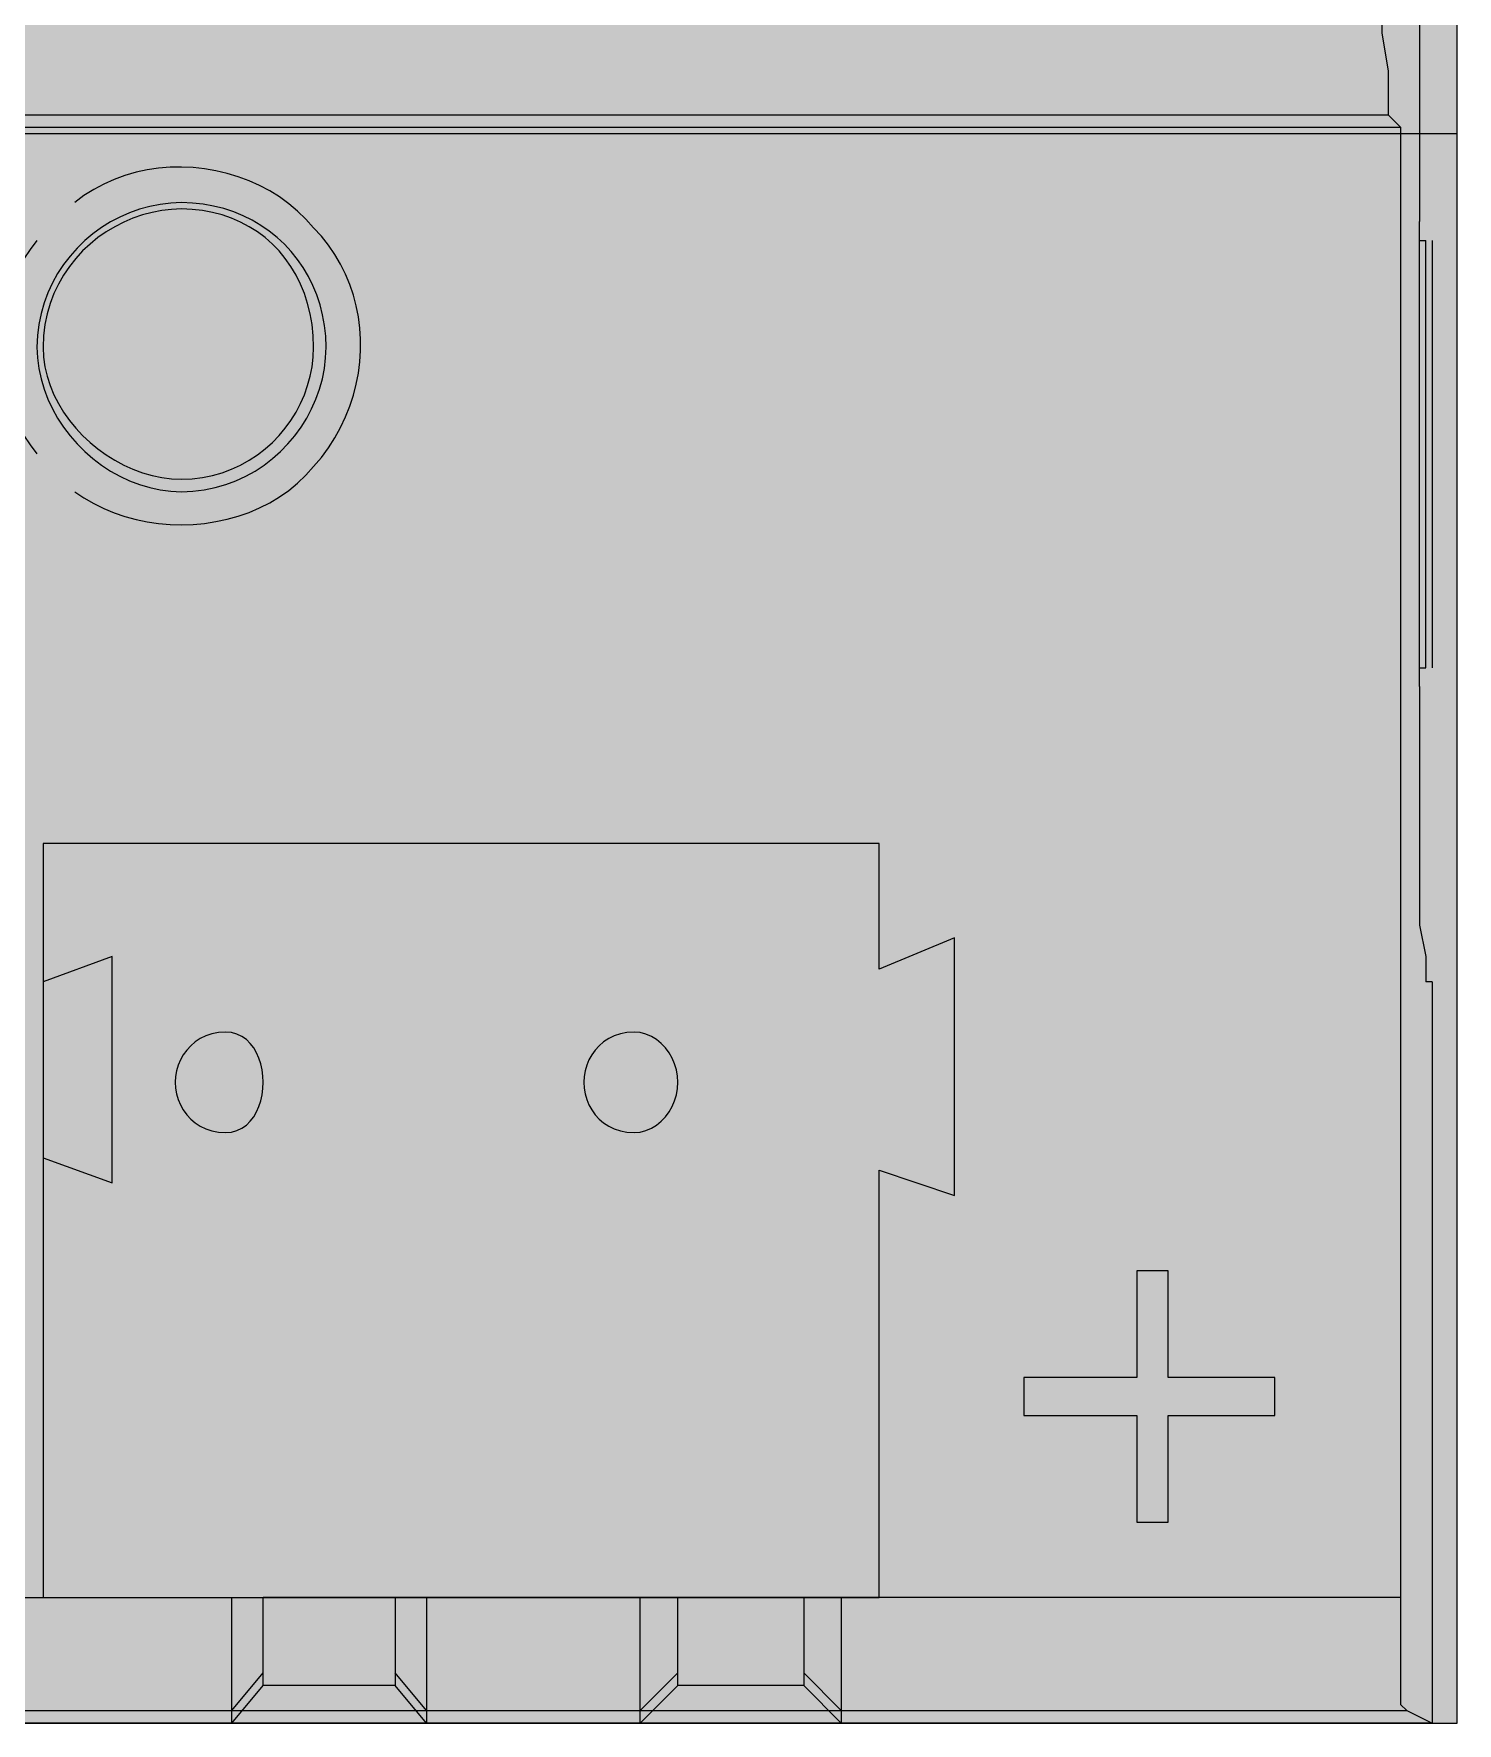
# Model space of a CAD drawing. Header units: millimetres. Extents: x 0 to 966, y -664 to 90.
# Drawn here: x 874.03 to 894, y 0 to 23.7 of the extents above; entities that cross this region are included whole.
import ezdxf

# ---------------------------------------------------------------- set-up
doc = ezdxf.new("R2010")
doc.units = ezdxf.units.MM
for name, color, linetype in [('HDL_BODY', 7, 'Continuous'), ('HDL_COLOUR', 7, 'Continuous'), ('HDL_DETAIL', 7, 'Continuous'), ('HDL_PRINT', 7, 'Continuous')]:
    doc.layers.add(name, color=color, linetype=linetype)

# ---------------------------------------------------------------- blocks, each defined once
blk = doc.blocks.new('M_R8.16.1-CD_FRONT')
at = {"layer": 'HDL_BODY', "true_color": 0x202126}
blk.add_hatch(color=250, dxfattribs=at).paths.add_polyline_path([(0, 0), (144, 0), (144, 90), (0, 90)])
at = {"layer": 'HDL_BODY', "true_color": 0x2a2a30}
blk.add_hatch(color=250, dxfattribs=at).paths.add_polyline_path([(0.4, 20.52), (143.6, 20.52), (143.6, 68.31), (0.4, 68.31)])
at = {"layer": 'HDL_BODY', "true_color": 0x23242a}
blk.add_hatch(color=250, dxfattribs=at).paths.add_polyline_path([(0.4, 0.5), (143.6, 0.5), (143.6, 19.8), (0.4, 19.8)])
at = {"layer": 'HDL_COLOUR', "true_color": 0x232529}
for points in [[(128.128, 19.304), (128.123, 19.459), (128.107, 19.61), (128.08, 19.757), (128.044, 19.899), (127.999, 20.037), (127.944, 20.17), (127.88, 20.298), (127.807, 20.42), (127.727, 20.535), (127.639, 20.645), (127.543, 20.748), (127.44, 20.843), (127.331, 20.931), (127.215, 21.012), (127.093, 21.084), (126.965, 21.147), (126.832, 21.202), (126.694, 21.248), (126.551, 21.284), (126.404, 21.31), (126.253, 21.326), (126.098, 21.332), (125.948, 21.326), (125.8, 21.308), (125.654, 21.279), (125.51, 21.24), (125.37, 21.19), (125.235, 21.13), (125.103, 21.061), (124.977, 20.982), (124.857, 20.894), (124.743, 20.799), (124.636, 20.695), (124.537, 20.583), (124.445, 20.465), (124.362, 20.339), (124.289, 20.207), (124.225, 20.069), (124.171, 19.926), (124.129, 19.777), (124.097, 19.624), (124.078, 19.466), (124.072, 19.304), (124.078, 19.154), (124.097, 19.005), (124.129, 18.859), (124.171, 18.715), (124.225, 18.576), (124.289, 18.44), (124.362, 18.308), (124.445, 18.182), (124.537, 18.062), (124.636, 17.948), (124.743, 17.841), (124.857, 17.742), (124.977, 17.65), (125.103, 17.567), (125.235, 17.494), (125.37, 17.43), (125.51, 17.376), (125.654, 17.334), (125.8, 17.302), (125.948, 17.283), (126.098, 17.277), (126.26, 17.283), (126.418, 17.302), (126.572, 17.334), (126.72, 17.376), (126.864, 17.43), (127.002, 17.494), (127.134, 17.567), (127.26, 17.65), (127.378, 17.742), (127.49, 17.841), (127.594, 17.948), (127.69, 18.062), (127.778, 18.182), (127.857, 18.308), (127.926, 18.44), (127.986, 18.576), (128.036, 18.715), (128.076, 18.859), (128.105, 19.005), (128.122, 19.154), (128.128, 19.304)], [(127.953, 19.304), (127.947, 19.465), (127.931, 19.622), (127.906, 19.772), (127.87, 19.918), (127.825, 20.057), (127.77, 20.19), (127.707, 20.316), (127.636, 20.436), (127.556, 20.548), (127.469, 20.654), (127.375, 20.751), (127.273, 20.841), (127.165, 20.922), (127.05, 20.995), (126.929, 21.059), (126.803, 21.114), (126.671, 21.16), (126.535, 21.196), (126.394, 21.222), (126.248, 21.238), (126.098, 21.243), (125.96, 21.238), (125.822, 21.222), (125.686, 21.196), (125.551, 21.16), (125.419, 21.114), (125.29, 21.059), (125.164, 20.995), (125.043, 20.922), (124.927, 20.841), (124.817, 20.751), (124.713, 20.654), (124.616, 20.548), (124.527, 20.436), (124.446, 20.316), (124.373, 20.19), (124.31, 20.057), (124.257, 19.918), (124.215, 19.772), (124.184, 19.622), (124.165, 19.465), (124.158, 19.304), (124.165, 19.166), (124.184, 19.03), (124.215, 18.896), (124.257, 18.765), (124.31, 18.637), (124.373, 18.513), (124.446, 18.393), (124.527, 18.278), (124.616, 18.168), (124.713, 18.065), (124.817, 17.967), (124.927, 17.876), (125.043, 17.793), (125.164, 17.717), (125.29, 17.65), (125.419, 17.592), (125.551, 17.543), (125.686, 17.505), (125.822, 17.476), (125.96, 17.459), (126.098, 17.453), (126.248, 17.459), (126.394, 17.476), (126.535, 17.505), (126.671, 17.543), (126.803, 17.592), (126.929, 17.65), (127.05, 17.717), (127.165, 17.793), (127.273, 17.876), (127.375, 17.967), (127.469, 18.065), (127.556, 18.168), (127.636, 18.278), (127.707, 18.393), (127.77, 18.513), (127.825, 18.637), (127.87, 18.765), (127.906, 18.896), (127.931, 19.03), (127.947, 19.166), (127.953, 19.304)]]:
    blk.add_hatch(color=250, dxfattribs=at).paths.add_polyline_path(points)
at = {"layer": 'HDL_COLOUR', "true_color": 0x111316}
blk.add_hatch(color=250, dxfattribs=at).paths.add_polyline_path([(124.158, 1.763), (130.022, 1.763), (130.022, 12.34), (124.158, 12.34)])
at = {"layer": 'HDL_COLOUR', "true_color": 0xb7262f}
blk.add_hatch(color=242, dxfattribs=at).paths.add_polyline_path([(130.022, 1.763), (135.887, 1.763), (135.887, 12.34), (130.022, 12.34)])
at = {"layer": 'HDL_COLOUR', "true_color": 0x18191d}
for points in [[(127.244, 8.991), (127.241, 9.079), (127.23, 9.165), (127.211, 9.25), (127.186, 9.33), (127.153, 9.406), (127.113, 9.476), (127.065, 9.538), (127.01, 9.591), (126.948, 9.635), (126.878, 9.668), (126.802, 9.689), (126.718, 9.696), (126.619, 9.69), (126.527, 9.672), (126.442, 9.644), (126.363, 9.606), (126.292, 9.559), (126.229, 9.505), (126.173, 9.444), (126.125, 9.378), (126.085, 9.306), (126.053, 9.231), (126.031, 9.152), (126.017, 9.072), (126.012, 8.991), (126.017, 8.91), (126.031, 8.829), (126.053, 8.751), (126.085, 8.676), (126.125, 8.604), (126.173, 8.537), (126.229, 8.476), (126.292, 8.422), (126.363, 8.376), (126.442, 8.338), (126.527, 8.309), (126.619, 8.292), (126.718, 8.286), (126.802, 8.293), (126.878, 8.313), (126.948, 8.346), (127.01, 8.39), (127.065, 8.444), (127.113, 8.506), (127.153, 8.576), (127.186, 8.651), (127.211, 8.732), (127.23, 8.816), (127.241, 8.903), (127.244, 8.991)], [(133.066, 8.991), (133.06, 9.079), (133.044, 9.165), (133.019, 9.25), (132.984, 9.33), (132.941, 9.406), (132.889, 9.476), (132.831, 9.538), (132.765, 9.591), (132.694, 9.635), (132.617, 9.668), (132.535, 9.689), (132.45, 9.696), (132.35, 9.69), (132.258, 9.672), (132.173, 9.644), (132.094, 9.606), (132.023, 9.559), (131.959, 9.505), (131.904, 9.444), (131.856, 9.378), (131.816, 9.306), (131.785, 9.231), (131.762, 9.152), (131.749, 9.072), (131.744, 8.991), (131.749, 8.91), (131.762, 8.829), (131.785, 8.751), (131.816, 8.676), (131.856, 8.604), (131.904, 8.537), (131.959, 8.476), (132.023, 8.422), (132.094, 8.376), (132.173, 8.338), (132.258, 8.309), (132.35, 8.292), (132.45, 8.286), (132.535, 8.293), (132.617, 8.313), (132.694, 8.346), (132.765, 8.39), (132.831, 8.444), (132.889, 8.506), (132.941, 8.576), (132.984, 8.651), (133.019, 8.732), (133.044, 8.816), (133.06, 8.903), (133.066, 8.991)]]:
    blk.add_hatch(color=250, dxfattribs=at).paths.add_polyline_path(points)
at = {"layer": 'HDL_PRINT', "true_color": 0xdee1e9}
h = blk.add_hatch(color=254, dxfattribs=at)
h.paths.add_polyline_path([(124.247, 13.31), (124.247, 15.073), (124.863, 15.073), (124.935, 15.073), (124.996, 15.073), (125.05, 15.073), (125.097, 15.073), (125.14, 15.073), (125.179, 15.073), (125.218, 15.073), (125.256, 15.04), (125.294, 15.015), (125.331, 14.994), (125.369, 14.975), (125.407, 14.955), (125.444, 14.93), (125.482, 14.897), (125.516, 14.859), (125.541, 14.821), (125.562, 14.783), (125.581, 14.746), (125.601, 14.708), (125.626, 14.67), (125.658, 14.632), (125.662, 14.57), (125.672, 14.514), (125.686, 14.462), (125.703, 14.412), (125.719, 14.362), (125.733, 14.31), (125.743, 14.254), (125.747, 14.192), (125.747, 14.149), (125.745, 14.099), (125.74, 14.044), (125.731, 13.987), (125.715, 13.932), (125.691, 13.882), (125.658, 13.839), (125.653, 13.801), (125.641, 13.763), (125.624, 13.726), (125.606, 13.688), (125.589, 13.65), (125.577, 13.612), (125.572, 13.574), (125.534, 13.537), (125.506, 13.509), (125.482, 13.486), (125.459, 13.464), (125.431, 13.436), (125.393, 13.398), (125.356, 13.398), (125.329, 13.395), (125.306, 13.387), (125.284, 13.372), (125.256, 13.347), (125.218, 13.31), (125.179, 13.31), (125.14, 13.31), (125.097, 13.31), (125.05, 13.31), (124.996, 13.31), (124.935, 13.31), (124.863, 13.31), (124.247, 13.31)])
h.paths.add_polyline_path([(124.512, 13.486), (124.863, 13.486), (124.902, 13.491), (124.94, 13.504), (124.978, 13.521), (125.016, 13.54), (125.054, 13.557), (125.091, 13.57), (125.128, 13.574), (125.173, 13.575), (125.214, 13.578), (125.251, 13.585), (125.28, 13.601), (125.3, 13.626), (125.307, 13.663), (125.343, 13.67), (125.368, 13.689), (125.382, 13.718), (125.39, 13.754), (125.393, 13.795), (125.393, 13.839), (125.426, 13.882), (125.45, 13.932), (125.466, 13.987), (125.475, 14.044), (125.48, 14.099), (125.482, 14.149), (125.482, 14.192), (125.482, 14.258), (125.481, 14.322), (125.478, 14.385), (125.471, 14.445), (125.461, 14.501), (125.445, 14.551), (125.423, 14.595), (125.393, 14.632), (125.356, 14.67), (125.319, 14.706), (125.281, 14.739), (125.243, 14.767), (125.205, 14.789), (125.167, 14.803), (125.128, 14.808), (125.123, 14.813), (125.107, 14.826), (125.08, 14.843), (125.043, 14.862), (124.994, 14.879), (124.934, 14.892), (124.863, 14.897), (124.512, 14.897), (124.512, 13.486)])
at = {"layer": 'HDL_DETAIL', "color": 251, "true_color": 0x52555c}
for points in [[(0.001, 0), (144, 0), (144, 89.999), (0.001, 89.999), (0.001, 0)], [(0.001, 22.301), (144, 22.301), (144, 67.61), (0.001, 67.61), (0.001, 22.301)], [(128.128, 19.304), (128.123, 19.459), (128.107, 19.61), (128.08, 19.757), (128.044, 19.899), (127.999, 20.037), (127.944, 20.17), (127.88, 20.298), (127.807, 20.42), (127.727, 20.535), (127.639, 20.645), (127.543, 20.748), (127.44, 20.843), (127.331, 20.931), (127.215, 21.012), (127.093, 21.084), (126.965, 21.147), (126.832, 21.202), (126.694, 21.248), (126.551, 21.284), (126.404, 21.31), (126.253, 21.326), (126.098, 21.332), (125.948, 21.326), (125.8, 21.308), (125.654, 21.279), (125.51, 21.24), (125.37, 21.19), (125.235, 21.13), (125.103, 21.061), (124.977, 20.982), (124.857, 20.894), (124.743, 20.799), (124.636, 20.695), (124.537, 20.583), (124.445, 20.465), (124.362, 20.339), (124.289, 20.207), (124.225, 20.069), (124.171, 19.926), (124.129, 19.777), (124.097, 19.624), (124.078, 19.466), (124.072, 19.304), (124.078, 19.154), (124.097, 19.005), (124.129, 18.859), (124.171, 18.715), (124.225, 18.576), (124.289, 18.44), (124.362, 18.308), (124.445, 18.182), (124.537, 18.062), (124.636, 17.948), (124.743, 17.841), (124.857, 17.742), (124.977, 17.65), (125.103, 17.567), (125.235, 17.494), (125.37, 17.43), (125.51, 17.376), (125.654, 17.334), (125.8, 17.302), (125.948, 17.283), (126.098, 17.277), (126.26, 17.283), (126.418, 17.302), (126.572, 17.334), (126.72, 17.376), (126.864, 17.43), (127.002, 17.494), (127.134, 17.567), (127.26, 17.65), (127.378, 17.742), (127.49, 17.841), (127.594, 17.948), (127.69, 18.062), (127.778, 18.182), (127.857, 18.308), (127.926, 18.44), (127.986, 18.576), (128.036, 18.715), (128.076, 18.859), (128.105, 19.005), (128.122, 19.154), (128.128, 19.304)], [(127.953, 19.304), (127.947, 19.465), (127.931, 19.622), (127.906, 19.772), (127.87, 19.918), (127.825, 20.057), (127.77, 20.19), (127.707, 20.316), (127.636, 20.436), (127.556, 20.548), (127.469, 20.654), (127.375, 20.751), (127.273, 20.841), (127.165, 20.922), (127.05, 20.995), (126.929, 21.059), (126.803, 21.114), (126.671, 21.16), (126.535, 21.196), (126.394, 21.222), (126.248, 21.238), (126.098, 21.243), (125.96, 21.238), (125.822, 21.222), (125.686, 21.196), (125.551, 21.16), (125.419, 21.114), (125.29, 21.059), (125.164, 20.995), (125.043, 20.922), (124.927, 20.841), (124.817, 20.751), (124.713, 20.654), (124.616, 20.548), (124.527, 20.436), (124.446, 20.316), (124.373, 20.19), (124.31, 20.057), (124.257, 19.918), (124.215, 19.772), (124.184, 19.622), (124.165, 19.465), (124.158, 19.304), (124.165, 19.166), (124.184, 19.03), (124.215, 18.896), (124.257, 18.765), (124.31, 18.637), (124.373, 18.513), (124.446, 18.393), (124.527, 18.278), (124.616, 18.168), (124.713, 18.065), (124.817, 17.967), (124.927, 17.876), (125.043, 17.793), (125.164, 17.717), (125.29, 17.65), (125.419, 17.592), (125.551, 17.543), (125.686, 17.505), (125.822, 17.476), (125.96, 17.459), (126.098, 17.453), (126.248, 17.459), (126.394, 17.476), (126.535, 17.505), (126.671, 17.543), (126.803, 17.592), (126.929, 17.65), (127.05, 17.717), (127.165, 17.793), (127.273, 17.876), (127.375, 17.967), (127.469, 18.065), (127.556, 18.168), (127.636, 18.278), (127.707, 18.393), (127.77, 18.513), (127.825, 18.637), (127.87, 18.765), (127.906, 18.896), (127.931, 19.03), (127.947, 19.166), (127.953, 19.304)], [(127.244, 8.991), (127.241, 9.079), (127.23, 9.165), (127.211, 9.25), (127.186, 9.33), (127.153, 9.406), (127.113, 9.476), (127.065, 9.538), (127.01, 9.591), (126.948, 9.635), (126.878, 9.668), (126.802, 9.689), (126.718, 9.696), (126.619, 9.69), (126.527, 9.672), (126.442, 9.644), (126.363, 9.606), (126.292, 9.559), (126.229, 9.505), (126.173, 9.444), (126.125, 9.378), (126.085, 9.306), (126.053, 9.231), (126.031, 9.152), (126.017, 9.072), (126.012, 8.991), (126.017, 8.91), (126.031, 8.829), (126.053, 8.751), (126.085, 8.676), (126.125, 8.604), (126.173, 8.537), (126.229, 8.476), (126.292, 8.422), (126.363, 8.376), (126.442, 8.338), (126.527, 8.309), (126.619, 8.292), (126.718, 8.286), (126.802, 8.293), (126.878, 8.313), (126.948, 8.346), (127.01, 8.39), (127.065, 8.444), (127.113, 8.506), (127.153, 8.576), (127.186, 8.651), (127.211, 8.732), (127.23, 8.816), (127.241, 8.903), (127.244, 8.991)], [(133.066, 8.991), (133.06, 9.079), (133.044, 9.165), (133.019, 9.25), (132.984, 9.33), (132.941, 9.406), (132.889, 9.476), (132.831, 9.538), (132.765, 9.591), (132.694, 9.635), (132.617, 9.668), (132.535, 9.689), (132.45, 9.696), (132.35, 9.69), (132.258, 9.672), (132.173, 9.644), (132.094, 9.606), (132.023, 9.559), (131.959, 9.505), (131.904, 9.444), (131.856, 9.378), (131.816, 9.306), (131.785, 9.231), (131.762, 9.152), (131.749, 9.072), (131.744, 8.991), (131.749, 8.91), (131.762, 8.829), (131.785, 8.751), (131.816, 8.676), (131.856, 8.604), (131.904, 8.537), (131.959, 8.476), (132.023, 8.422), (132.094, 8.376), (132.173, 8.338), (132.258, 8.309), (132.35, 8.292), (132.45, 8.286), (132.535, 8.293), (132.617, 8.313), (132.694, 8.346), (132.765, 8.39), (132.831, 8.444), (132.889, 8.506), (132.941, 8.576), (132.984, 8.651), (133.019, 8.732), (133.044, 8.816), (133.06, 8.903), (133.066, 8.991)]]:
    blk.add_lwpolyline(points, close=True, dxfattribs=at)
for points in [[(143.559, 25.21), (143.559, 25.122), (143.559, 24.857), (143.47, 24.505), (143.47, 23.271)], [(142.943, 24.328), (142.943, 23.711), (143.03, 23.183), (143.03, 22.566)], [(143.47, 23.271), (143.47, 21.067)], [(143.47, 23.271), (143.47, 21.067)], [(143.47, 23.271), (143.47, 21.067)], [(143.47, 23.271), (143.47, 21.067)], [(143.47, 23.271), (143.47, 21.067)], [(143.47, 23.271), (143.47, 21.067)], [(143.47, 23.271), (143.47, 21.067)], [(143.47, 23.271), (143.47, 21.067)], [(143.47, 23.271), (143.47, 21.067)], [(143.47, 23.271), (143.47, 21.067)], [(143.47, 23.271), (143.47, 21.067)], [(143.47, 23.271), (143.47, 21.067)], [(143.47, 23.271), (143.47, 21.067)], [(143.47, 23.271), (143.47, 21.067)], [(143.47, 23.271), (143.47, 21.067)], [(143.47, 23.271), (143.47, 21.067)], [(143.47, 23.271), (143.47, 21.067)], [(143.47, 23.271), (143.47, 21.067)], [(143.47, 23.271), (143.47, 21.067)], [(143.47, 23.271), (143.47, 21.067)], [(143.47, 23.271), (143.47, 21.067)], [(0.265, 22.566), (143.03, 22.566)], [(0.265, 22.566), (143.03, 22.566)], [(0.265, 22.566), (143.03, 22.566)], [(0.265, 22.566), (143.03, 22.566)], [(0.265, 22.566), (143.03, 22.566)], [(0.265, 22.566), (143.03, 22.566)], [(0.265, 22.566), (143.03, 22.566)], [(0.265, 22.566), (143.03, 22.566)], [(0.265, 22.566), (143.03, 22.566)], [(0.265, 22.566), (143.03, 22.566)], [(0.265, 22.566), (143.03, 22.566)], [(0.265, 22.566), (143.03, 22.566)], [(0.265, 22.566), (143.03, 22.566)], [(0.265, 22.566), (143.03, 22.566)], [(0.265, 22.566), (143.03, 22.566)], [(0.265, 22.566), (143.03, 22.566)], [(0.265, 22.566), (143.03, 22.566)], [(0.265, 22.566), (143.03, 22.566)], [(0.265, 22.566), (143.03, 22.566)], [(0.265, 22.566), (143.03, 22.566)], [(0.265, 22.566), (143.03, 22.566)], [(143.205, 22.389), (143.03, 22.566)], [(143.205, 22.389), (143.03, 22.566)], [(143.205, 22.389), (143.03, 22.566)], [(143.205, 22.389), (143.03, 22.566)], [(143.205, 22.389), (143.03, 22.566)], [(143.205, 22.389), (143.03, 22.566)], [(143.205, 22.389), (143.03, 22.566)], [(143.205, 22.389), (143.03, 22.566)], [(143.205, 22.389), (143.03, 22.566)], [(143.205, 22.389), (143.03, 22.566)], [(143.205, 22.389), (143.03, 22.566)], [(143.205, 22.389), (143.03, 22.566)], [(143.205, 22.389), (143.03, 22.566)], [(143.205, 22.389), (143.03, 22.566)], [(143.205, 22.389), (143.03, 22.566)], [(143.205, 22.389), (143.03, 22.566)], [(143.205, 22.389), (143.03, 22.566)], [(143.205, 22.389), (143.03, 22.566)], [(143.205, 22.389), (143.03, 22.566)], [(143.205, 22.389), (143.03, 22.566)], [(143.205, 22.389), (143.03, 22.566)], [(0.001, 22.389), (143.205, 22.389)], [(0.001, 22.389), (143.205, 22.389)], [(0.001, 22.389), (143.205, 22.389)], [(0.001, 22.389), (143.205, 22.389)], [(0.001, 22.389), (143.205, 22.389)], [(0.001, 22.389), (143.205, 22.389)], [(0.001, 22.389), (143.205, 22.389)], [(0.001, 22.389), (143.205, 22.389)], [(0.001, 22.389), (143.205, 22.389)], [(0.001, 22.389), (143.205, 22.389)], [(0.001, 22.389), (143.205, 22.389)], [(0.001, 22.389), (143.205, 22.389)], [(0.001, 22.389), (143.205, 22.389)], [(0.001, 22.389), (143.205, 22.389)], [(0.001, 22.389), (143.205, 22.389)], [(0.001, 22.389), (143.205, 22.389)], [(0.001, 22.389), (143.205, 22.389)], [(0.001, 22.389), (143.205, 22.389)], [(0.001, 22.389), (143.205, 22.389)], [(0.001, 22.389), (143.205, 22.389)], [(0.001, 22.389), (143.205, 22.389)], [(143.205, 22.389), (143.205, 1.763)], [(143.205, 22.389), (143.205, 1.763)], [(143.205, 22.389), (143.205, 1.763)], [(143.205, 22.389), (143.205, 1.763)], [(143.205, 22.389), (143.205, 1.763)], [(143.205, 22.389), (143.205, 1.763)], [(143.205, 22.389), (143.205, 1.763)], [(143.205, 22.389), (143.205, 1.763)], [(143.205, 22.389), (143.205, 1.763)], [(143.205, 22.389), (143.205, 1.763)], [(143.205, 22.389), (143.205, 1.763)], [(143.205, 22.389), (143.205, 1.763)], [(143.205, 22.389), (143.205, 1.763)], [(143.205, 22.389), (143.205, 1.763)], [(143.205, 22.389), (143.205, 1.763)], [(143.205, 22.389), (143.205, 1.763)], [(143.205, 22.389), (143.205, 1.763)], [(143.205, 22.389), (143.205, 1.763)], [(143.205, 22.389), (143.205, 1.763)], [(143.205, 22.389), (143.205, 1.763)], [(143.205, 22.389), (143.205, 1.763)], [(124.602, 17.277), (124.731, 17.189), (124.868, 17.111), (125.009, 17.042), (125.156, 16.981), (125.307, 16.93), (125.462, 16.888), (125.619, 16.856), (125.778, 16.833), (125.939, 16.819), (126.101, 16.814), (126.262, 16.819), (126.423, 16.833), (126.583, 16.857), (126.74, 16.891), (126.895, 16.934), (127.047, 16.987), (127.194, 17.049), (127.337, 17.121), (127.474, 17.203), (127.604, 17.295), (127.728, 17.396), (127.845, 17.508), (127.953, 17.629), (128.063, 17.759), (128.162, 17.893), (128.252, 18.033), (128.332, 18.177), (128.402, 18.325), (128.462, 18.476), (128.512, 18.629), (128.552, 18.785), (128.582, 18.942), (128.602, 19.1), (128.612, 19.258), (128.612, 19.416), (128.602, 19.573), (128.582, 19.729), (128.552, 19.883), (128.512, 20.035), (128.462, 20.183), (128.402, 20.328), (128.332, 20.469), (128.252, 20.605), (128.162, 20.736), (128.063, 20.86), (127.953, 20.979), (127.845, 21.101), (127.728, 21.214), (127.604, 21.317), (127.474, 21.412), (127.337, 21.497), (127.194, 21.573), (127.047, 21.639), (126.895, 21.695), (126.74, 21.742), (126.583, 21.779), (126.423, 21.806), (126.262, 21.824), (126.101, 21.831), (125.939, 21.828), (125.778, 21.815), (125.619, 21.791), (125.462, 21.758), (125.307, 21.713), (125.156, 21.658), (125.009, 21.593), (124.868, 21.517), (124.731, 21.43), (124.602, 21.332)], [(143.47, 14.544), (143.47, 21.067)], [(143.47, 14.544), (143.47, 21.067)], [(143.47, 14.544), (143.47, 21.067)], [(143.47, 14.544), (143.47, 21.067)], [(143.47, 14.544), (143.47, 21.067)], [(143.47, 14.544), (143.47, 21.067)], [(143.47, 14.544), (143.47, 21.067)], [(143.47, 14.544), (143.47, 21.067)], [(143.47, 14.544), (143.47, 21.067)], [(143.47, 14.544), (143.47, 21.067)], [(143.47, 14.544), (143.47, 21.067)], [(143.47, 14.544), (143.47, 21.067)], [(143.47, 14.544), (143.47, 21.067)], [(143.47, 14.544), (143.47, 21.067)], [(143.47, 14.544), (143.47, 21.067)], [(143.47, 14.544), (143.47, 21.067)], [(143.47, 14.544), (143.47, 21.067)], [(143.47, 14.544), (143.47, 21.067)], [(143.47, 14.544), (143.47, 21.067)], [(143.47, 14.544), (143.47, 21.067)], [(143.47, 14.544), (143.47, 21.067)], [(124.072, 20.803), (123.976, 20.674), (123.889, 20.542), (123.813, 20.405), (123.745, 20.266), (123.688, 20.123), (123.64, 19.977), (123.602, 19.83), (123.573, 19.681), (123.554, 19.531), (123.544, 19.38), (123.544, 19.229), (123.554, 19.078), (123.573, 18.928), (123.602, 18.779), (123.64, 18.631), (123.688, 18.486), (123.745, 18.343), (123.813, 18.203), (123.889, 18.067), (123.976, 17.934), (124.072, 17.806)], [(143.47, 20.803), (143.559, 20.803)], [(143.47, 20.803), (143.559, 20.803)], [(143.47, 20.803), (143.559, 20.803)], [(143.47, 20.803), (143.559, 20.803)], [(143.47, 20.803), (143.559, 20.803)], [(143.47, 20.803), (143.559, 20.803)], [(143.47, 20.803), (143.559, 20.803)], [(143.47, 20.803), (143.559, 20.803)], [(143.47, 20.803), (143.559, 20.803)], [(143.47, 20.803), (143.559, 20.803)], [(143.47, 20.803), (143.559, 20.803)], [(143.47, 20.803), (143.559, 20.803)], [(143.47, 20.803), (143.559, 20.803)], [(143.47, 20.803), (143.559, 20.803)], [(143.47, 20.803), (143.559, 20.803)], [(143.47, 20.803), (143.559, 20.803)], [(143.47, 20.803), (143.559, 20.803)], [(143.47, 20.803), (143.559, 20.803)], [(143.47, 20.803), (143.559, 20.803)], [(143.47, 20.803), (143.559, 20.803)], [(143.47, 20.803), (143.559, 20.803)], [(143.559, 14.808), (143.559, 20.803)], [(143.559, 14.808), (143.559, 20.803)], [(143.559, 14.808), (143.559, 20.803)], [(143.559, 14.808), (143.559, 20.803)], [(143.559, 14.808), (143.559, 20.803)], [(143.559, 14.808), (143.559, 20.803)], [(143.559, 14.808), (143.559, 20.803)], [(143.559, 14.808), (143.559, 20.803)], [(143.559, 14.808), (143.559, 20.803)], [(143.559, 14.808), (143.559, 20.803)], [(143.559, 14.808), (143.559, 20.803)], [(143.559, 14.808), (143.559, 20.803)], [(143.559, 14.808), (143.559, 20.803)], [(143.559, 14.808), (143.559, 20.803)], [(143.559, 14.808), (143.559, 20.803)], [(143.559, 14.808), (143.559, 20.803)], [(143.559, 14.808), (143.559, 20.803)], [(143.559, 14.808), (143.559, 20.803)], [(143.559, 14.808), (143.559, 20.803)], [(143.559, 14.808), (143.559, 20.803)], [(143.559, 14.808), (143.559, 20.803)], [(143.649, 20.803), (143.649, 14.808)], [(143.649, 20.803), (143.649, 14.808)], [(143.649, 20.803), (143.649, 14.808)], [(143.649, 20.803), (143.649, 14.808)], [(143.649, 20.803), (143.649, 14.808)], [(143.649, 20.803), (143.649, 14.808)], [(143.649, 20.803), (143.649, 14.808)], [(143.649, 20.803), (143.649, 14.808)], [(143.649, 20.803), (143.649, 14.808)], [(143.649, 20.803), (143.649, 14.808)], [(143.649, 20.803), (143.649, 14.808)], [(143.649, 20.803), (143.649, 14.808)], [(143.649, 20.803), (143.649, 14.808)], [(143.649, 20.803), (143.649, 14.808)], [(143.649, 20.803), (143.649, 14.808)], [(143.649, 20.803), (143.649, 14.808)], [(143.649, 20.803), (143.649, 14.808)], [(143.649, 20.803), (143.649, 14.808)], [(143.649, 20.803), (143.649, 14.808)], [(143.649, 20.803), (143.649, 14.808)], [(143.649, 20.803), (143.649, 14.808)], [(143.47, 14.808), (143.559, 14.808)], [(143.47, 14.808), (143.559, 14.808)], [(143.47, 14.808), (143.559, 14.808)], [(143.47, 14.808), (143.559, 14.808)], [(143.47, 14.808), (143.559, 14.808)], [(143.47, 14.808), (143.559, 14.808)], [(143.47, 14.808), (143.559, 14.808)], [(143.47, 14.808), (143.559, 14.808)], [(143.47, 14.808), (143.559, 14.808)], [(143.47, 14.808), (143.559, 14.808)], [(143.47, 14.808), (143.559, 14.808)], [(143.47, 14.808), (143.559, 14.808)], [(143.47, 14.808), (143.559, 14.808)], [(143.47, 14.808), (143.559, 14.808)], [(143.47, 14.808), (143.559, 14.808)], [(143.47, 14.808), (143.559, 14.808)], [(143.47, 14.808), (143.559, 14.808)], [(143.47, 14.808), (143.559, 14.808)], [(143.47, 14.808), (143.559, 14.808)], [(143.47, 14.808), (143.559, 14.808)], [(143.47, 14.808), (143.559, 14.808)], [(143.47, 14.544), (143.47, 12.34)], [(143.47, 14.544), (143.47, 12.34)], [(143.47, 14.544), (143.47, 12.34)], [(143.47, 14.544), (143.47, 12.34)], [(143.47, 14.544), (143.47, 12.34)], [(143.47, 14.544), (143.47, 12.34)], [(143.47, 14.544), (143.47, 12.34)], [(143.47, 14.544), (143.47, 12.34)], [(143.47, 14.544), (143.47, 12.34)], [(143.47, 14.544), (143.47, 12.34)], [(143.47, 14.544), (143.47, 12.34)], [(143.47, 14.544), (143.47, 12.34)], [(143.47, 14.544), (143.47, 12.34)], [(143.47, 14.544), (143.47, 12.34)], [(143.47, 14.544), (143.47, 12.34)], [(143.47, 14.544), (143.47, 12.34)], [(143.47, 14.544), (143.47, 12.34)], [(143.47, 14.544), (143.47, 12.34)], [(143.47, 14.544), (143.47, 12.34)], [(143.47, 14.544), (143.47, 12.34)], [(143.47, 14.544), (143.47, 12.34)], [(124.158, 12.34), (124.158, 1.763)], [(135.887, 12.34), (124.158, 12.34)], [(135.887, 10.577), (135.887, 12.34)], [(143.47, 12.34), (143.47, 11.723), (143.47, 11.194), (143.559, 10.754), (143.559, 10.401)], [(136.946, 11.018), (135.887, 10.577)], [(136.946, 7.404), (136.946, 11.018)], [(125.128, 10.754), (124.158, 10.401)], [(125.128, 7.58), (125.128, 10.754)], [(143.649, 10.401), (143.559, 10.401)], [(143.649, 10.401), (143.559, 10.401)], [(143.649, 10.401), (143.559, 10.401)], [(143.649, 10.401), (143.559, 10.401)], [(143.649, 10.401), (143.559, 10.401)], [(143.649, 10.401), (143.559, 10.401)], [(143.649, 10.401), (143.559, 10.401)], [(143.649, 10.401), (143.559, 10.401)], [(143.649, 10.401), (143.559, 10.401)], [(143.649, 10.401), (143.559, 10.401)], [(143.649, 10.401), (143.559, 10.401)], [(143.649, 10.401), (143.559, 10.401)], [(143.649, 10.401), (143.559, 10.401)], [(143.649, 10.401), (143.559, 10.401)], [(143.649, 10.401), (143.559, 10.401)], [(143.649, 10.401), (143.559, 10.401)], [(143.649, 10.401), (143.559, 10.401)], [(143.649, 10.401), (143.559, 10.401)], [(143.649, 10.401), (143.559, 10.401)], [(143.649, 10.401), (143.559, 10.401)], [(143.649, 10.401), (143.559, 10.401)], [(143.649, 10.401), (143.649, 0)], [(143.649, 10.401), (143.649, 0)], [(143.649, 10.401), (143.649, 0)], [(143.649, 10.401), (143.649, 0)], [(143.649, 10.401), (143.649, 0)], [(143.649, 10.401), (143.649, 0)], [(143.649, 10.401), (143.649, 0)], [(143.649, 10.401), (143.649, 0)], [(143.649, 10.401), (143.649, 0)], [(143.649, 10.401), (143.649, 0)], [(143.649, 10.401), (143.649, 0)], [(143.649, 10.401), (143.649, 0)], [(143.649, 10.401), (143.649, 0)], [(143.649, 10.401), (143.649, 0)], [(143.649, 10.401), (143.649, 0)], [(143.649, 10.401), (143.649, 0)], [(143.649, 10.401), (143.649, 0)], [(143.649, 10.401), (143.649, 0)], [(143.649, 10.401), (143.649, 0)], [(143.649, 10.401), (143.649, 0)], [(143.649, 10.401), (143.649, 0)], [(124.158, 7.933), (125.128, 7.58)], [(135.887, 1.763), (135.887, 7.757)], [(135.887, 7.757), (136.946, 7.404)], [(139.503, 6.346), (139.503, 4.848)], [(139.943, 6.346), (139.503, 6.346)], [(139.943, 4.848), (139.943, 6.346)], [(137.917, 4.848), (137.917, 4.319)], [(139.503, 4.848), (137.917, 4.848)], [(141.443, 4.848), (139.943, 4.848)], [(141.443, 4.319), (141.443, 4.848)], [(137.917, 4.319), (139.503, 4.319)], [(139.503, 4.319), (139.503, 2.82)], [(139.943, 2.82), (139.943, 4.319)], [(139.943, 4.319), (141.443, 4.319)], [(139.503, 2.82), (139.943, 2.82)], [(0.001, 1.763), (127.244, 1.763)], [(0.001, 1.763), (127.244, 1.763)], [(0.001, 1.763), (127.244, 1.763)], [(0.001, 1.763), (127.244, 1.763)], [(0.001, 1.763), (127.244, 1.763)], [(0.001, 1.763), (127.244, 1.763)], [(0.001, 1.763), (127.244, 1.763)], [(0.001, 1.763), (127.244, 1.763)], [(0.001, 1.763), (127.244, 1.763)], [(0.001, 1.763), (127.244, 1.763)], [(0.001, 1.763), (127.244, 1.763)], [(0.001, 1.763), (127.244, 1.763)], [(0.001, 1.763), (127.244, 1.763)], [(0.001, 1.763), (127.244, 1.763)], [(0.001, 1.763), (127.244, 1.763)], [(0.001, 1.763), (127.244, 1.763)], [(0.001, 1.763), (127.244, 1.763)], [(0.001, 1.763), (127.244, 1.763)], [(0.001, 1.763), (127.244, 1.763)], [(0.001, 1.763), (127.244, 1.763)], [(0.001, 1.763), (127.244, 1.763)], [(124.158, 1.763), (135.887, 1.763)], [(126.804, 0), (126.804, 1.763)], [(143.205, 1.763), (127.244, 1.763)], [(143.205, 1.763), (127.244, 1.763)], [(143.205, 1.763), (127.244, 1.763)], [(143.205, 1.763), (127.244, 1.763)], [(143.205, 1.763), (127.244, 1.763)], [(143.205, 1.763), (127.244, 1.763)], [(143.205, 1.763), (127.244, 1.763)], [(143.205, 1.763), (127.244, 1.763)], [(143.205, 1.763), (127.244, 1.763)], [(143.205, 1.763), (127.244, 1.763)], [(143.205, 1.763), (127.244, 1.763)], [(143.205, 1.763), (127.244, 1.763)], [(143.205, 1.763), (127.244, 1.763)], [(143.205, 1.763), (127.244, 1.763)], [(143.205, 1.763), (127.244, 1.763)], [(143.205, 1.763), (127.244, 1.763)], [(143.205, 1.763), (127.244, 1.763)], [(143.205, 1.763), (127.244, 1.763)], [(143.205, 1.763), (127.244, 1.763)], [(143.205, 1.763), (127.244, 1.763)], [(143.205, 1.763), (127.244, 1.763)], [(127.244, 0.529), (127.244, 1.763)], [(129.098, 1.763), (129.098, 0.529)], [(133.066, 1.763), (129.098, 1.763)], [(129.539, 1.763), (129.539, 0)], [(132.536, 0), (132.536, 1.763)], [(133.066, 0.529), (133.066, 1.763)], [(134.83, 1.763), (134.83, 0.529)], [(143.205, 1.763), (134.83, 1.763)], [(135.357, 1.763), (135.357, 0)], [(143.205, 1.763), (143.205, 1.234), (143.205, 0.793), (143.205, 0.264), (143.294, 0.176)], [(126.804, 0.176), (127.244, 0.705)], [(126.804, 0), (127.244, 0.529)], [(128.92, 0.529), (128.744, 0.529), (128.479, 0.529), (127.244, 0.529)], [(129.098, 0.529), (129.009, 0.529), (128.92, 0.529)], [(129.539, 0.176), (129.098, 0.705)], [(129.539, 0), (129.098, 0.529)], [(132.536, 0.176), (133.066, 0.705)], [(132.536, 0), (133.066, 0.529)], [(134.652, 0.529), (134.387, 0.529), (134.125, 0.529), (133.066, 0.529)], [(134.83, 0.529), (134.741, 0.529), (134.652, 0.529)], [(135.357, 0.176), (134.83, 0.705)], [(135.357, 0), (134.83, 0.529)], [(0.001, 0.176), (143.294, 0.176)], [(0.001, 0.176), (143.294, 0.176)], [(0.001, 0.176), (143.294, 0.176)], [(0.001, 0.176), (143.294, 0.176)], [(0.001, 0.176), (143.294, 0.176)], [(0.001, 0.176), (143.294, 0.176)], [(0.001, 0.176), (143.294, 0.176)], [(0.001, 0.176), (143.294, 0.176)], [(0.001, 0.176), (143.294, 0.176)], [(0.001, 0.176), (143.294, 0.176)], [(0.001, 0.176), (143.294, 0.176)], [(0.001, 0.176), (143.294, 0.176)], [(0.001, 0.176), (143.294, 0.176)], [(0.001, 0.176), (143.294, 0.176)], [(0.001, 0.176), (143.294, 0.176)], [(0.001, 0.176), (143.294, 0.176)], [(0.001, 0.176), (143.294, 0.176)], [(0.001, 0.176), (143.294, 0.176)], [(0.001, 0.176), (143.294, 0.176)], [(0.001, 0.176), (143.294, 0.176)], [(0.001, 0.176), (143.294, 0.176)], [(143.649, 0), (78.04, 0)], [(143.649, 0), (78.04, 0)], [(143.649, 0), (78.04, 0)], [(143.649, 0), (78.04, 0)], [(143.649, 0), (78.04, 0)], [(143.649, 0), (78.04, 0)], [(143.649, 0), (78.04, 0)], [(143.649, 0), (78.04, 0)], [(143.649, 0), (78.04, 0)], [(143.649, 0), (78.04, 0)], [(143.649, 0), (78.04, 0)], [(143.649, 0), (78.04, 0)], [(143.649, 0), (78.04, 0)], [(143.649, 0), (78.04, 0)], [(143.649, 0), (78.04, 0)], [(143.649, 0), (78.04, 0)], [(143.649, 0), (78.04, 0)], [(143.649, 0), (78.04, 0)], [(143.649, 0), (78.04, 0)], [(143.649, 0), (78.04, 0)], [(143.649, 0), (78.04, 0)], [(129.539, 0), (129.539, 0), (126.804, 0)], [(129.539, 0.176), (132.536, 0.176)], [(135.357, 0), (135.357, 0), (132.536, 0)], [(135.357, 0.176), (143.205, 0.176)], [(143.294, 0.176), (143.649, 0)], [(143.294, 0.176), (143.649, 0)], [(143.294, 0.176), (143.649, 0)], [(143.294, 0.176), (143.649, 0)], [(143.294, 0.176), (143.649, 0)], [(143.294, 0.176), (143.649, 0)], [(143.294, 0.176), (143.649, 0)], [(143.294, 0.176), (143.649, 0)], [(143.294, 0.176), (143.649, 0)], [(143.294, 0.176), (143.649, 0)], [(143.294, 0.176), (143.649, 0)], [(143.294, 0.176), (143.649, 0)], [(143.294, 0.176), (143.649, 0)], [(143.294, 0.176), (143.649, 0)], [(143.294, 0.176), (143.649, 0)], [(143.294, 0.176), (143.649, 0)], [(143.294, 0.176), (143.649, 0)], [(143.294, 0.176), (143.649, 0)], [(143.294, 0.176), (143.649, 0)], [(143.294, 0.176), (143.649, 0)], [(143.294, 0.176), (143.649, 0)]]:
    blk.add_lwpolyline(points, dxfattribs=at)

msp = doc.modelspace()

# ---------------------------------------------------------------- block references
msp.add_blockref('M_R8.16.1-CD_FRONT', (750, 0))

doc.saveas('drawing.dxf')
